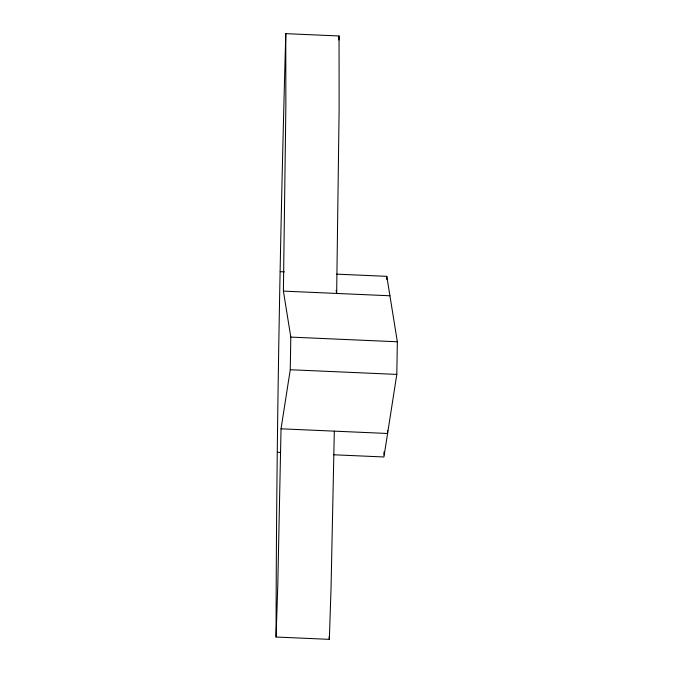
<?xml version="1.0" encoding="UTF-8"?>
<svg xmlns="http://www.w3.org/2000/svg" width="673" height="673" viewBox="0 0 673 673"><rect width="100%" height="100%" fill="white"/><g stroke="black" fill="none" stroke-linecap="round" stroke-linejoin="round"><path stroke-width="1.01" d="M383.947 454.948L383.989 451.903M334.313 431.141L331.057 587.722L329.341 639.35L276.065 637.02L277.781 585.392L281.036 428.81L290.256 369.738L290.803 337.106L283.392 291.106L285.865 106.157L285.781 33.65L339.049 35.98L339.133 108.496L336.66 293.436L336.164 290.366M333.783 454.78L383.921 456.975L396.801 374.407L397.348 341.775L386.798 276.342L336.66 274.147M386.748 279.446L386.798 276.342M387.64 430.392L387.589 433.479L281.036 428.81M285.781 33.65C280.246 234.7 276.309 435.911 276.065 637.02M338.872 40.001L339.049 35.98M280.254 271.673L284.435 271.858M283.392 291.106L389.936 295.775M290.803 337.106L397.348 341.775M290.256 369.738L396.801 374.407M277.377 452.306L280.506 452.441M329.105 636.666L329.341 639.35"/></g></svg>
